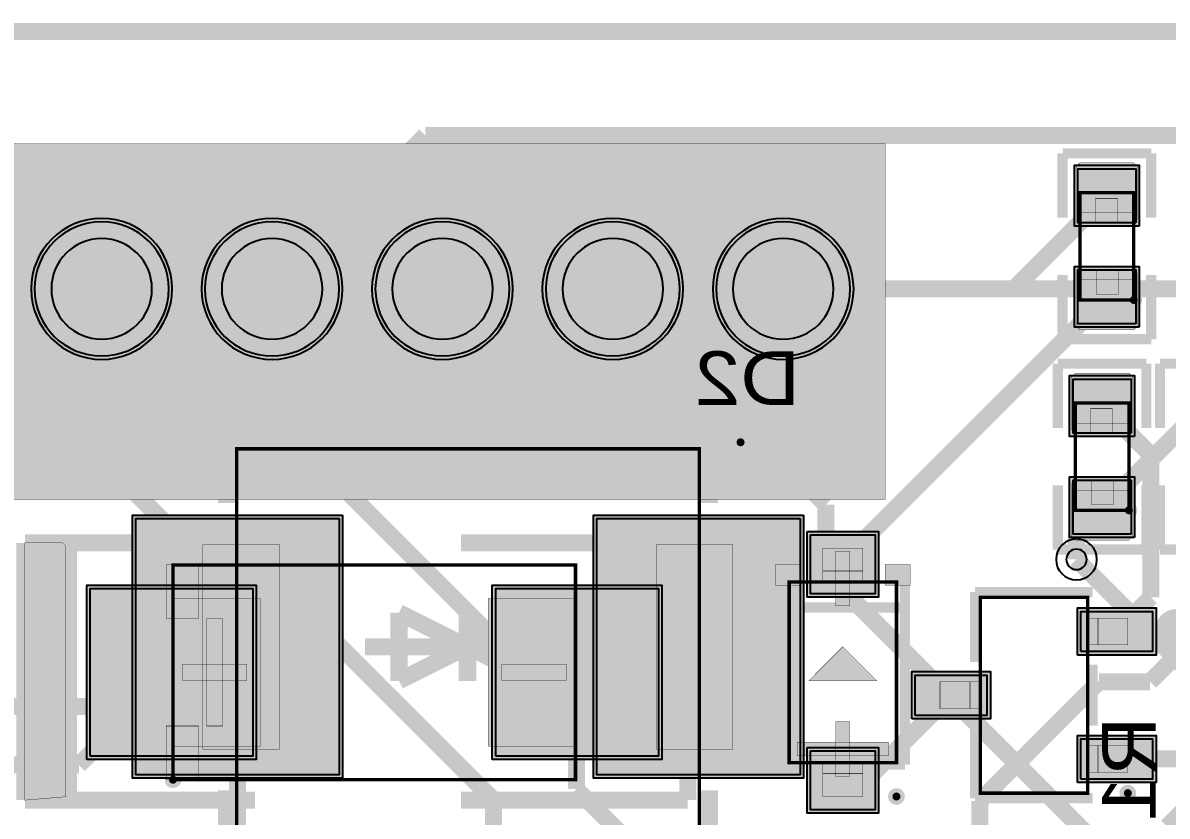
# Model space of a CAD drawing. Header units: millimetres. Extents: x -0.1 to 51.1, y -7.6 to 37.6.
# Drawn here: x 20.16 to 37.22, y 18.3 to 30.13 of the extents above; entities that cross this region are included whole.
import ezdxf
from ezdxf.enums import TextEntityAlignment as Align

# ---------------------------------------------------------------- set-up
doc = ezdxf.new("R2010")
doc.units = ezdxf.units.MM
doc.header["$MEASUREMENT"] = 0
for name, color, linetype, true_color in [('Board-Outline-Layer', 7, 'Continuous', 0xff00ff), ('Bottom-Layer', 7, 'Continuous', 0x0000ff), ('Bottom-Paste-Mask-Layer', 7, 'Continuous', 0x800000), ('Bottom-Silkscreen-Layer', 7, 'Continuous', 0x66cc33), ('Bottom-Solder-Mask-Layer', 7, 'Continuous', 0xaa00ff), ('Component-Marking-Layer', 7, 'Continuous', 0x66ffcc), ('Component-Shape-Layer', 7, 'Continuous', 0x00cccc), ('Document-Layer', 7, 'Continuous', 0xffffff), ('Hole-Layer', 7, 'Continuous', 0x222222), ('Multi-Layer', 7, 'Continuous', 0xc0c0c0), ('Pin-Floating-Layer', 7, 'Continuous', 0xff99ff), ('Pin-Soldering-Layer', 7, 'Continuous', 0xcc9999), ('Top-Layer', 7, 'Continuous', 0xff0000), ('Top-Paste-Mask-Layer', 7, 'Continuous', 0x808080), ('Top-Silkscreen-Layer', 7, 'Continuous', 0xffcc00), ('Top-Solder-Mask-Layer', 7, 'Continuous', 0x800080)]:
    doc.layers.add(name, color=color, linetype=linetype, true_color=true_color)
doc.styles.get("Standard").update_dxf_attribs({"font": 'arial.ttf'})

msp = doc.modelspace()

# ---------------------------------------------------------------- hatches: boundary and pattern name
at = {"layer": 'Bottom-Layer'}
for points in [[(20.336, 26.162, 1), (22.336, 26.162, 1)], [(22.876, 26.162, 1), (24.876, 26.162, 1)], [(25.416, 26.162, 1), (27.416, 26.162, 1)], [(27.956, 26.162, 1), (29.956, 26.162, 1)], [(30.496, 26.162, 1), (32.496, 26.162, 1)], [(24.877, 22.738), (24.877, 18.918), (21.847, 18.918), (21.847, 22.738)], [(31.747, 22.738), (31.747, 18.918), (28.717, 18.918), (28.717, 22.738)]]:
    msp.add_hatch(color=256, dxfattribs=at).paths.add_polyline_path(points)
at = {"layer": 'Bottom-Paste-Mask-Layer'}
for points in [[(20.336, 26.162, 1), (22.336, 26.162, 1)], [(22.876, 26.162, 1), (24.876, 26.162, 1)], [(25.416, 26.162, 1), (27.416, 26.162, 1)], [(27.956, 26.162, 1), (29.956, 26.162, 1)], [(30.496, 26.162, 1), (32.496, 26.162, 1)], [(24.877, 22.738), (24.877, 18.918), (21.847, 18.918), (21.847, 22.738)], [(31.747, 22.738), (31.747, 18.918), (28.717, 18.918), (28.717, 22.738)]]:
    msp.add_hatch(color=256, dxfattribs=at).paths.add_polyline_path(points)
at = {"layer": 'Bottom-Solder-Mask-Layer'}
for points in [[(20.285, 26.162, 1), (22.387, 26.162, 1)], [(22.825, 26.162, 1), (24.927, 26.162, 1)], [(25.365, 26.162, 1), (27.467, 26.162, 1)], [(27.905, 26.162, 1), (30.007, 26.162, 1)], [(30.445, 26.162, 1), (32.547, 26.162, 1)], [(24.928, 22.789), (24.928, 18.867), (21.796, 18.867), (21.796, 22.789)], [(31.798, 22.789), (31.798, 18.867), (28.666, 18.867), (28.666, 22.789)]]:
    msp.add_hatch(color=256, dxfattribs=at).paths.add_polyline_path(points)
at = {"layer": 'Component-Marking-Layer'}
for points in [[(36.662, 25.997, 1), (36.782, 25.997, 1)], [(36.662, 25.997, 1), (36.782, 25.997, 1)], [(30.801, 23.876, 1), (30.921, 23.876, 1)], [(30.801, 23.876, 1), (30.921, 23.876, 1)], [(36.59, 22.862, 1), (36.71, 22.862, 1)], [(36.59, 22.862, 1), (36.71, 22.862, 1)], [(22.34, 18.847, 1), (22.46, 18.847, 1)], [(22.34, 18.847, 1), (22.46, 18.847, 1)], [(33.125, 18.596, 1), (33.245, 18.596, 1)], [(33.125, 18.596, 1), (33.245, 18.596, 1)], [(36.574, 18.646, 1), (36.694, 18.646, 1)], [(36.574, 18.646, 1), (36.694, 18.646, 1)]]:
    msp.add_hatch(color=256, dxfattribs=at).paths.add_polyline_path(points)
at = {"layer": 'Document-Layer'}
for points in [[(32.487, 22.252), (32.283, 22.252), (32.283, 21.436), (32.487, 21.436)], [(32.487, 22.252), (32.283, 22.252), (32.283, 21.436), (32.487, 21.436)], [(22.3, 22.047), (22.3, 21.247), (22.78, 21.247), (22.78, 22.047)], [(22.3, 22.047), (22.3, 21.247), (22.78, 21.247), (22.78, 22.047)], [(22.9, 21.247), (22.9, 19.647), (23.14, 19.647), (23.14, 21.247)], [(22.9, 21.247), (22.9, 19.647), (23.14, 19.647), (23.14, 21.247)], [(22.54, 20.567), (22.54, 20.327), (23.5, 20.327), (23.5, 20.567)], [(22.54, 20.567), (22.54, 20.327), (23.5, 20.327), (23.5, 20.567)], [(28.26, 20.567), (28.26, 20.327), (27.3, 20.327), (27.3, 20.567)], [(28.26, 20.567), (28.26, 20.327), (27.3, 20.327), (27.3, 20.567)], [(22.3, 18.847), (22.3, 19.647), (22.78, 19.647), (22.78, 18.847)], [(22.3, 18.847), (22.3, 19.647), (22.78, 19.647), (22.78, 18.847)], [(32.487, 18.896), (32.283, 18.896), (32.283, 19.712), (32.487, 19.712)], [(32.487, 18.896), (32.283, 18.896), (32.283, 19.712), (32.487, 19.712)], [(33.065, 19.202), (31.705, 19.202), (31.705, 19.406), (33.065, 19.406)], [(33.065, 19.202), (31.705, 19.202), (31.705, 19.406), (33.065, 19.406)]]:
    msp.add_hatch(color=256, dxfattribs=at).paths.add_polyline_path(points)
at = {"layer": 'Hole-Layer'}
for points in [[(20.586, 26.162, 1), (22.086, 26.162, 1)], [(23.126, 26.162, 1), (24.626, 26.162, 1)], [(25.666, 26.162, 1), (27.166, 26.162, 1)], [(28.206, 26.162, 1), (29.706, 26.162, 1)], [(30.746, 26.162, 1), (32.246, 26.162, 1)]]:
    msp.add_hatch(color=256, dxfattribs=at).paths.add_polyline_path(points)
at = {"layer": 'Multi-Layer'}
for points in [[(20.336, 26.162, 1), (22.336, 26.162, 1)], [(20.336, 26.162, 1), (22.336, 26.162, 1)], [(20.336, 26.162, 1), (22.336, 26.162, 1)], [(22.876, 26.162, 1), (24.876, 26.162, 1)], [(22.876, 26.162, 1), (24.876, 26.162, 1)], [(22.876, 26.162, 1), (24.876, 26.162, 1)], [(25.416, 26.162, 1), (27.416, 26.162, 1)], [(25.416, 26.162, 1), (27.416, 26.162, 1)], [(25.416, 26.162, 1), (27.416, 26.162, 1)], [(27.956, 26.162, 1), (29.956, 26.162, 1)], [(27.956, 26.162, 1), (29.956, 26.162, 1)], [(27.956, 26.162, 1), (29.956, 26.162, 1)], [(30.496, 26.162, 1), (32.496, 26.162, 1)], [(30.496, 26.162, 1), (32.496, 26.162, 1)], [(30.496, 26.162, 1), (32.496, 26.162, 1)]]:
    msp.add_hatch(color=256, dxfattribs=at).paths.add_polyline_path(points)
at = {"layer": 'Pin-Floating-Layer'}
for points in [[(32.685, 21.958), (32.085, 21.958), (32.085, 21.787), (32.685, 21.787)], [(32.685, 21.958), (32.085, 21.958), (32.085, 21.787), (32.685, 21.787)], [(36.024, 20.856), (36.024, 21.256), (36.194, 21.256), (36.194, 20.856)], [(36.024, 20.856), (36.024, 21.256), (36.194, 21.256), (36.194, 20.856)], [(34.274, 19.906), (34.274, 20.306), (34.444, 20.306), (34.444, 19.906)], [(34.274, 19.906), (34.274, 20.306), (34.444, 20.306), (34.444, 19.906)], [(36.024, 18.956), (36.024, 19.356), (36.194, 19.356), (36.194, 18.956)], [(36.024, 18.956), (36.024, 19.356), (36.194, 19.356), (36.194, 18.956)], [(32.085, 18.936), (32.685, 18.936), (32.685, 19.107), (32.085, 19.107)], [(32.085, 18.936), (32.685, 18.936), (32.685, 19.107), (32.085, 19.107)]]:
    msp.add_hatch(color=256, dxfattribs=at).paths.add_polyline_path(points)
at = {"layer": 'Pin-Soldering-Layer'}
for points in [[(36.722, 27.597), (35.922, 27.597), (35.922, 27.297), (36.722, 27.297)], [(36.722, 27.597), (35.922, 27.597), (35.922, 27.297), (36.722, 27.297)], [(36.722, 25.997), (35.922, 25.997), (35.922, 26.297), (36.722, 26.297)], [(36.722, 25.997), (35.922, 25.997), (35.922, 26.297), (36.722, 26.297)], [(36.65, 24.462), (35.85, 24.462), (35.85, 24.162), (36.65, 24.162)], [(36.65, 24.462), (35.85, 24.462), (35.85, 24.162), (36.65, 24.162)], [(36.65, 22.862), (35.85, 22.862), (35.85, 23.162), (36.65, 23.162)], [(36.65, 22.862), (35.85, 22.862), (35.85, 23.162), (36.65, 23.162)], [(23.985, 22.353), (22.845, 22.353), (22.845, 19.303), (23.985, 19.303)], [(23.985, 22.353), (22.845, 22.353), (22.845, 19.303), (23.985, 19.303)], [(30.746, 22.353), (29.606, 22.353), (29.606, 19.303), (30.746, 19.303)], [(30.746, 22.353), (29.606, 22.353), (29.606, 19.303), (30.746, 19.303)], [(32.685, 22.298), (32.685, 21.948), (32.085, 21.948), (32.085, 22.298)], [(32.685, 22.298), (32.685, 21.948), (32.085, 21.948), (32.085, 22.298)], [(22.4, 21.546), (22.4, 19.346), (23.7, 19.346), (23.7, 21.546)], [(22.4, 21.546), (22.4, 19.346), (23.7, 19.346), (23.7, 21.546)], [(28.4, 21.547), (28.4, 19.347), (27.1, 19.347), (27.1, 21.547)], [(28.4, 21.547), (28.4, 19.347), (27.1, 19.347), (27.1, 21.547)], [(36.184, 20.856), (36.184, 21.256), (36.634, 21.256), (36.634, 20.856)], [(36.184, 20.856), (36.184, 21.256), (36.634, 21.256), (36.634, 20.856)], [(34.284, 19.906), (34.284, 20.306), (33.834, 20.306), (33.834, 19.906)], [(34.284, 19.906), (34.284, 20.306), (33.834, 20.306), (33.834, 19.906)], [(36.184, 18.956), (36.184, 19.356), (36.634, 19.356), (36.634, 18.956)], [(36.184, 18.956), (36.184, 19.356), (36.634, 19.356), (36.634, 18.956)], [(32.085, 18.596), (32.085, 18.946), (32.685, 18.946), (32.685, 18.596)], [(32.085, 18.596), (32.085, 18.946), (32.685, 18.946), (32.685, 18.596)]]:
    msp.add_hatch(color=256, dxfattribs=at).paths.add_polyline_path(points)
at = {"layer": 'Top-Layer'}
for points in [[(36.754, 27.147), (35.89, 27.147), (35.89, 27.954), (36.754, 27.954)], [(20.336, 26.162, 1), (22.336, 26.162, 1)], [(22.876, 26.162, 1), (24.876, 26.162, 1)], [(25.416, 26.162, 1), (27.416, 26.162, 1)], [(27.956, 26.162, 1), (29.956, 26.162, 1)], [(30.496, 26.162, 1), (32.496, 26.162, 1)], [(36.754, 25.64), (35.89, 25.64), (35.89, 26.447), (36.754, 26.447)], [(36.682, 24.013), (35.818, 24.013), (35.818, 24.819), (36.682, 24.819)], [(36.682, 22.506), (35.818, 22.506), (35.818, 23.312), (36.682, 23.312)], [(31.905, 22.497), (32.865, 22.497), (32.865, 21.617), (31.905, 21.617)], [(21.165, 19.197), (21.165, 21.697), (23.59, 21.697), (23.59, 19.197)], [(27.21, 19.197), (27.21, 21.697), (29.636, 21.697), (29.636, 19.197)], [(35.934, 20.756), (35.934, 21.356), (37.004, 21.356), (37.004, 20.756)], [(33.464, 19.806), (33.464, 20.406), (34.534, 20.406), (34.534, 19.806)], [(35.934, 18.856), (35.934, 19.456), (37.004, 19.456), (37.004, 18.856)], [(31.905, 19.277), (32.865, 19.277), (32.865, 18.397), (31.905, 18.397)]]:
    msp.add_hatch(color=256, dxfattribs=at).paths.add_polyline_path(points)
at = {"layer": 'Top-Paste-Mask-Layer'}
for points in [[(35.872, 27.992), (35.872, 27.192), (35.922, 27.142), (36.15, 27.142), (36.15, 27.512), (36.48, 27.512), (36.48, 27.142), (36.722, 27.142), (36.772, 27.192), (36.772, 27.992), (36.722, 28.042), (35.922, 28.042)], [(35.872, 27.992), (35.872, 27.192), (35.922, 27.142), (36.15, 27.142), (36.15, 27.512), (36.48, 27.512), (36.48, 27.142), (36.722, 27.142), (36.772, 27.192), (36.772, 27.992), (36.722, 28.042), (35.922, 28.042)], [(20.336, 26.162, 1), (22.336, 26.162, 1)], [(22.876, 26.162, 1), (24.876, 26.162, 1)], [(25.416, 26.162, 1), (27.416, 26.162, 1)], [(27.956, 26.162, 1), (29.956, 26.162, 1)], [(30.496, 26.162, 1), (32.496, 26.162, 1)], [(36.772, 25.602), (36.772, 26.402), (36.722, 26.452), (36.494, 26.452), (36.494, 26.082), (36.164, 26.082), (36.164, 26.452), (35.922, 26.452), (35.872, 26.402), (35.872, 25.602), (35.922, 25.552), (36.722, 25.552)], [(36.772, 25.602), (36.772, 26.402), (36.722, 26.452), (36.494, 26.452), (36.494, 26.082), (36.164, 26.082), (36.164, 26.452), (35.922, 26.452), (35.872, 26.402), (35.872, 25.602), (35.922, 25.552), (36.722, 25.552)], [(35.8, 24.857), (35.8, 24.057), (35.85, 24.007), (36.078, 24.007), (36.078, 24.377), (36.408, 24.377), (36.408, 24.007), (36.65, 24.007), (36.7, 24.057), (36.7, 24.857), (36.65, 24.907), (35.85, 24.907)], [(35.8, 24.857), (35.8, 24.057), (35.85, 24.007), (36.078, 24.007), (36.078, 24.377), (36.408, 24.377), (36.408, 24.007), (36.65, 24.007), (36.7, 24.057), (36.7, 24.857), (36.65, 24.907), (35.85, 24.907)], [(36.7, 22.467), (36.7, 23.267), (36.65, 23.317), (36.422, 23.317), (36.422, 22.947), (36.092, 22.947), (36.092, 23.317), (35.85, 23.317), (35.8, 23.267), (35.8, 22.467), (35.85, 22.417), (36.65, 22.417)], [(36.7, 22.467), (36.7, 23.267), (36.65, 23.317), (36.422, 23.317), (36.422, 22.947), (36.092, 22.947), (36.092, 23.317), (35.85, 23.317), (35.8, 23.267), (35.8, 22.467), (35.85, 22.417), (36.65, 22.417)], [(31.905, 22.497), (32.865, 22.497), (32.865, 21.617), (31.905, 21.617)], [(21.165, 19.197), (21.165, 21.697), (23.59, 21.697), (23.59, 19.197)], [(27.21, 19.197), (27.21, 21.697), (29.636, 21.697), (29.636, 19.197)], [(35.934, 20.756), (35.934, 21.356), (37.004, 21.356), (37.004, 20.756)], [(33.464, 19.806), (33.464, 20.406), (34.534, 20.406), (34.534, 19.806)], [(35.934, 18.856), (35.934, 19.456), (37.004, 19.456), (37.004, 18.856)], [(31.905, 19.277), (32.865, 19.277), (32.865, 18.397), (31.905, 18.397)]]:
    msp.add_hatch(color=256, dxfattribs=at).paths.add_polyline_path(points)
at = {"layer": 'Top-Silkscreen-Layer'}
for points in [[(17.276, 23.022), (17.276, 28.322), (33.016, 28.322), (33.016, 23.022)], [(17.276, 23.022), (17.276, 28.322), (33.016, 28.322), (33.016, 23.022)], [(20.193, 18.542), (20.193, 22.377), (20.752, 22.377), (20.803, 22.327), (20.803, 18.593)], [(20.193, 18.542), (20.193, 22.377), (20.752, 22.377), (20.803, 22.327), (20.803, 18.593)], [(31.383, 21.747), (31.753, 21.747), (31.753, 22.052), (31.383, 22.052)], [(31.383, 21.747), (31.753, 21.747), (31.753, 22.052), (31.383, 22.052)], [(33.388, 21.747), (33.018, 21.747), (33.018, 22.052), (33.388, 22.052)], [(33.388, 21.747), (33.018, 21.747), (33.018, 22.052), (33.388, 22.052)], [(32.385, 20.828), (31.877, 20.32), (32.893, 20.32)], [(32.385, 20.828), (31.877, 20.32), (32.893, 20.32)]]:
    msp.add_hatch(color=256, dxfattribs=at).paths.add_polyline_path(points)
at = {"layer": 'Top-Solder-Mask-Layer'}
for points in [[(36.805, 27.096), (35.839, 27.096), (35.839, 28.004), (36.805, 28.004)], [(20.285, 26.162, 1), (22.387, 26.162, 1)], [(22.825, 26.162, 1), (24.927, 26.162, 1)], [(25.365, 26.162, 1), (27.467, 26.162, 1)], [(27.905, 26.162, 1), (30.007, 26.162, 1)], [(30.445, 26.162, 1), (32.547, 26.162, 1)], [(36.805, 25.59), (35.839, 25.59), (35.839, 26.498), (36.805, 26.498)], [(36.733, 23.962), (35.767, 23.962), (35.767, 24.87), (36.733, 24.87)], [(36.733, 22.455), (35.767, 22.455), (35.767, 23.363), (36.733, 23.363)], [(31.854, 22.548), (32.916, 22.548), (32.916, 21.566), (31.854, 21.566)], [(21.114, 19.146), (21.114, 21.748), (23.641, 21.748), (23.641, 19.146)], [(27.159, 19.146), (27.159, 21.748), (29.687, 21.748), (29.687, 19.146)], [(35.883, 20.705), (35.883, 21.407), (37.055, 21.407), (37.055, 20.705)], [(33.413, 19.755), (33.413, 20.457), (34.585, 20.457), (34.585, 19.755)], [(35.883, 18.805), (35.883, 19.507), (37.055, 19.507), (37.055, 18.805)], [(31.854, 19.328), (32.916, 19.328), (32.916, 18.346), (31.854, 18.346)]]:
    msp.add_hatch(color=256, dxfattribs=at).paths.add_polyline_path(points)

# ---------------------------------------------------------------- linework, layer by layer
at = {"layer": 'Board-Outline-Layer', "const_width": 0.254}
msp.add_lwpolyline([(37.5, 30), (0, 30)], dxfattribs=at)
at = {"layer": 'Bottom-Layer', "const_width": 0.254}
for points in [[(26.162, 28.448), (23.876, 26.162)], [(47.672, 28.448), (26.162, 28.448)], [(27.853, 24.725), (26.416, 26.162)], [(31.496, 26.162), (42.251, 26.162)], [(30.353, 24.725), (27.853, 24.725)], [(32.131, 22.947), (30.353, 24.725)], [(35.869, 22.511), (37.774, 24.416)], [(11.649, 24.04), (24.095, 24.04)], [(24.095, 24.04), (28.413, 19.722)], [(32.131, 21.931), (32.131, 22.947)], [(35.869, 22.13), (35.869, 22.511)], [(38.155, 19.844), (35.869, 22.13)], [(43.815, 10.247), (32.131, 21.931)], [(23.36, 20.701), (22.598, 19.939)], [(23.36, 20.701), (23.36, 20.826)], [(23.36, 17.399), (23.36, 20.701)], [(22.598, 19.939), (16.689, 19.939)], [(28.413, 19.722), (28.413, 18.706)], [(37.221, 18.147), (38.155, 19.082)], [(28.413, 18.706), (41.872, 5.247)]]:
    msp.add_lwpolyline(points, dxfattribs=at)
at = {"layer": 'Bottom-Layer'}
for points in [[(20.336, 26.162, 1), (22.336, 26.162, 1)], [(22.876, 26.162, 1), (24.876, 26.162, 1)], [(25.416, 26.162, 1), (27.416, 26.162, 1)], [(27.956, 26.162, 1), (29.956, 26.162, 1)], [(30.496, 26.162, 1), (32.496, 26.162, 1)]]:
    msp.add_lwpolyline(points, format="xyb", close=True, dxfattribs=at)
for points in [[(24.877, 22.738), (24.877, 18.918), (21.847, 18.918), (21.847, 22.738)], [(31.747, 22.738), (31.747, 18.918), (28.717, 18.918), (28.717, 22.738)]]:
    msp.add_lwpolyline(points, close=True, dxfattribs=at)
at = {"layer": 'Bottom-Paste-Mask-Layer'}
for points in [[(20.336, 26.162, 1), (22.336, 26.162, 1)], [(22.876, 26.162, 1), (24.876, 26.162, 1)], [(25.416, 26.162, 1), (27.416, 26.162, 1)], [(27.956, 26.162, 1), (29.956, 26.162, 1)], [(30.496, 26.162, 1), (32.496, 26.162, 1)]]:
    msp.add_lwpolyline(points, format="xyb", close=True, dxfattribs=at)
for points in [[(24.877, 22.738), (24.877, 18.918), (21.847, 18.918), (21.847, 22.738)], [(31.747, 22.738), (31.747, 18.918), (28.717, 18.918), (28.717, 22.738)]]:
    msp.add_lwpolyline(points, close=True, dxfattribs=at)
at = {"layer": 'Bottom-Silkscreen-Layer'}
for points, const_width in [([(37.114, 24.089), (37.114, 25.048)], 0.152), ([(37.114, 25.048), (38.435, 25.048)], 0.152), ([(37.114, 24.089), (37.114, 25.048)], 0.152), ([(37.114, 25.048), (38.435, 25.048)], 0.152), ([(23.197, 22.969), (23.197, 23.938)], 0.254), ([(23.197, 23.938), (30.397, 23.938)], 0.254), ([(23.197, 22.969), (23.197, 23.938)], 0.254), ([(23.197, 23.938), (30.397, 23.938)], 0.254), ([(30.397, 22.969), (30.397, 23.938)], 0.254), ([(30.397, 22.969), (30.397, 23.938)], 0.254), ([(37.114, 23.236), (37.114, 22.277)], 0.152), ([(37.114, 23.236), (37.114, 22.277)], 0.152), ([(37.114, 22.277), (38.435, 22.277)], 0.152), ([(37.114, 22.277), (38.435, 22.277)], 0.152), ([(25.769, 20.32), (25.769, 21.336)], 0.254), ([(25.769, 21.336), (26.785, 20.828)], 0.254), ([(25.769, 20.32), (25.769, 21.336)], 0.254), ([(25.769, 21.336), (26.785, 20.828)], 0.254), ([(26.785, 20.32), (26.785, 21.336)], 0.254), ([(26.785, 20.32), (26.785, 21.336)], 0.254), ([(26.797, 21.336), (26.797, 20.32)], 0.254), ([(26.797, 20.828), (26.797, 21.336)], 0.254), ([(26.797, 20.828), (27.813, 21.336)], 0.254), ([(26.797, 21.336), (26.797, 20.32)], 0.254), ([(26.797, 20.828), (26.797, 21.336)], 0.254), ([(26.797, 20.828), (27.813, 21.336)], 0.254), ([(27.813, 21.336), (27.813, 20.32)], 0.254), ([(27.813, 21.336), (27.813, 20.32)], 0.254), ([(25.261, 20.828), (27.293, 20.828)], 0.254), ([(25.261, 20.828), (27.293, 20.828)], 0.254), ([(26.785, 20.828), (25.769, 20.32)], 0.254), ([(26.785, 20.828), (25.769, 20.32)], 0.254), ([(28.321, 20.828), (26.289, 20.828)], 0.254), ([(28.321, 20.828), (26.289, 20.828)], 0.254), ([(26.785, 20.828), (26.785, 20.32)], 0.254), ([(26.785, 20.828), (26.785, 20.32)], 0.254), ([(27.813, 20.32), (26.797, 20.828)], 0.254), ([(27.813, 20.32), (26.797, 20.828)], 0.254), ([(23.197, 17.718), (23.197, 18.687)], 0.254), ([(23.197, 17.718), (23.197, 18.687)], 0.254), ([(30.397, 17.718), (30.397, 18.687)], 0.254), ([(30.397, 17.718), (30.397, 18.687)], 0.254)]:
    msp.add_lwpolyline(points, dxfattribs=dict(at, const_width=const_width))
at = {"layer": 'Bottom-Solder-Mask-Layer'}
for points in [[(20.285, 26.162, 1), (22.387, 26.162), (22.387, 26.162, 1), (20.285, 26.162)], [(22.825, 26.162, 1), (24.927, 26.162), (24.927, 26.162, 1), (22.825, 26.162)], [(25.365, 26.162, 1), (27.467, 26.162), (27.467, 26.162, 1), (25.365, 26.162)], [(27.905, 26.162, 1), (30.007, 26.162), (30.007, 26.162, 1), (27.905, 26.162)], [(30.445, 26.162, 1), (32.547, 26.162), (32.547, 26.162, 1), (30.445, 26.162)]]:
    msp.add_lwpolyline(points, format="xyb", dxfattribs=at)
for points in [[(24.928, 22.789), (24.928, 18.867), (21.796, 18.867), (21.796, 22.789)], [(31.798, 22.789), (31.798, 18.867), (28.666, 18.867), (28.666, 22.789)]]:
    msp.add_lwpolyline(points, close=True, dxfattribs=at)
at = {"layer": 'Component-Marking-Layer', "const_width": 0.129}
for points in [[(36.662, 25.997, 1), (36.782, 25.997), (36.782, 25.997, 1), (36.662, 25.997)], [(36.662, 25.997, 1), (36.782, 25.997), (36.782, 25.997, 1), (36.662, 25.997)], [(30.801, 23.876, 1), (30.921, 23.876), (30.921, 23.876, 1), (30.801, 23.876)], [(30.801, 23.876, 1), (30.921, 23.876), (30.921, 23.876, 1), (30.801, 23.876)], [(36.59, 22.862, 1), (36.71, 22.862), (36.71, 22.862, 1), (36.59, 22.862)], [(36.59, 22.862, 1), (36.71, 22.862), (36.71, 22.862, 1), (36.59, 22.862)], [(22.34, 18.847, 1), (22.46, 18.847), (22.46, 18.847, 1), (22.34, 18.847)], [(22.34, 18.847, 1), (22.46, 18.847), (22.46, 18.847, 1), (22.34, 18.847)], [(36.574, 18.646, 1), (36.694, 18.646), (36.694, 18.646, 1), (36.574, 18.646)], [(36.574, 18.646, 1), (36.694, 18.646), (36.694, 18.646, 1), (36.574, 18.646)], [(33.125, 18.596, 1), (33.245, 18.596), (33.245, 18.596, 1), (33.125, 18.596)], [(33.125, 18.596, 1), (33.245, 18.596), (33.245, 18.596, 1), (33.125, 18.596)]]:
    msp.add_lwpolyline(points, format="xyb", dxfattribs=at)
at = {"layer": 'Component-Shape-Layer', "const_width": 0.0508}
for points in [[(36.722, 25.997), (35.922, 25.997), (35.922, 27.597), (36.722, 27.597)], [(36.722, 25.997), (35.922, 25.997), (35.922, 27.597), (36.722, 27.597)], [(36.65, 22.862), (35.85, 22.862), (35.85, 24.462), (36.65, 24.462)], [(36.65, 22.862), (35.85, 22.862), (35.85, 24.462), (36.65, 24.462)], [(23.347, 17.878), (30.247, 17.878), (30.247, 23.778), (23.347, 23.778)], [(23.347, 17.878), (30.247, 17.878), (30.247, 23.778), (23.347, 23.778)], [(22.4, 18.847), (22.4, 22.047), (28.4, 22.047), (28.4, 18.847)], [(22.4, 18.847), (22.4, 22.047), (28.4, 22.047), (28.4, 18.847)], [(31.585, 21.792), (33.185, 21.792), (33.185, 19.102), (31.585, 19.102)], [(31.585, 21.792), (33.185, 21.792), (33.185, 19.102), (31.585, 19.102)], [(34.434, 18.646), (34.434, 21.566), (36.034, 21.566), (36.034, 18.646)], [(34.434, 18.646), (34.434, 21.566), (36.034, 21.566), (36.034, 18.646)]]:
    msp.add_lwpolyline(points, close=True, dxfattribs=at)
at = {"layer": 'Document-Layer', "const_width": 0.00508}
for points in [[(32.487, 22.252), (32.283, 22.252), (32.283, 21.436), (32.487, 21.436)], [(32.487, 22.252), (32.283, 22.252), (32.283, 21.436), (32.487, 21.436)], [(22.3, 22.047), (22.3, 21.247), (22.78, 21.247), (22.78, 22.047)], [(22.3, 22.047), (22.3, 21.247), (22.78, 21.247), (22.78, 22.047)], [(22.9, 21.247), (22.9, 19.647), (23.14, 19.647), (23.14, 21.247)], [(22.9, 21.247), (22.9, 19.647), (23.14, 19.647), (23.14, 21.247)], [(22.54, 20.567), (22.54, 20.327), (23.5, 20.327), (23.5, 20.567)], [(22.54, 20.567), (22.54, 20.327), (23.5, 20.327), (23.5, 20.567)], [(28.26, 20.567), (28.26, 20.327), (27.3, 20.327), (27.3, 20.567)], [(28.26, 20.567), (28.26, 20.327), (27.3, 20.327), (27.3, 20.567)], [(22.3, 18.847), (22.3, 19.647), (22.78, 19.647), (22.78, 18.847)], [(22.3, 18.847), (22.3, 19.647), (22.78, 19.647), (22.78, 18.847)], [(32.487, 18.896), (32.283, 18.896), (32.283, 19.712), (32.487, 19.712)], [(32.487, 18.896), (32.283, 18.896), (32.283, 19.712), (32.487, 19.712)], [(33.065, 19.202), (31.705, 19.202), (31.705, 19.406), (33.065, 19.406)], [(33.065, 19.202), (31.705, 19.202), (31.705, 19.406), (33.065, 19.406)]]:
    msp.add_lwpolyline(points, close=True, dxfattribs=at)
at = {"layer": 'Document-Layer', "const_width": 0.2}
msp.add_lwpolyline([(36.785, 19.156, 1), (36.985, 19.156, 1)], format="xyb", close=True, dxfattribs=at)
msp.add_lwpolyline([(36.785, 19.156, 1), (36.985, 19.156, 1)], format="xyb", close=True, dxfattribs=at)
at = {"layer": 'Hole-Layer'}
for points in [[(20.586, 26.162, 1), (22.086, 26.162), (22.086, 26.162, 1), (20.586, 26.162)], [(23.126, 26.162, 1), (24.626, 26.162), (24.626, 26.162, 1), (23.126, 26.162)], [(25.666, 26.162, 1), (27.166, 26.162), (27.166, 26.162, 1), (25.666, 26.162)], [(28.206, 26.162, 1), (29.706, 26.162), (29.706, 26.162, 1), (28.206, 26.162)], [(30.746, 26.162, 1), (32.246, 26.162), (32.246, 26.162, 1), (30.746, 26.162)]]:
    msp.add_lwpolyline(points, format="xyb", dxfattribs=at)
msp.add_lwpolyline([(35.717, 22.13, 1), (36.022, 22.13, 1)], format="xyb", close=True, dxfattribs=at)
at = {"layer": 'Multi-Layer'}
for points in [[(20.336, 26.162, 1), (22.336, 26.162, 1)], [(20.336, 26.162, 1), (22.336, 26.162, 1)], [(20.336, 26.162, 1), (22.336, 26.162, 1)], [(22.876, 26.162, 1), (24.876, 26.162, 1)], [(22.876, 26.162, 1), (24.876, 26.162, 1)], [(22.876, 26.162, 1), (24.876, 26.162, 1)], [(25.416, 26.162, 1), (27.416, 26.162, 1)], [(25.416, 26.162, 1), (27.416, 26.162, 1)], [(25.416, 26.162, 1), (27.416, 26.162, 1)], [(27.956, 26.162, 1), (29.956, 26.162, 1)], [(27.956, 26.162, 1), (29.956, 26.162, 1)], [(27.956, 26.162, 1), (29.956, 26.162, 1)], [(30.496, 26.162, 1), (32.496, 26.162, 1)], [(30.496, 26.162, 1), (32.496, 26.162, 1)], [(30.496, 26.162, 1), (32.496, 26.162, 1)], [(35.564, 22.13, 1), (36.174, 22.13, 1)]]:
    msp.add_lwpolyline(points, format="xyb", close=True, dxfattribs=at)
at = {"layer": 'Pin-Floating-Layer', "const_width": 0.00508}
for points in [[(32.685, 21.958), (32.085, 21.958), (32.085, 21.787), (32.685, 21.787)], [(32.685, 21.958), (32.085, 21.958), (32.085, 21.787), (32.685, 21.787)], [(36.024, 20.856), (36.024, 21.256), (36.194, 21.256), (36.194, 20.856)], [(36.024, 20.856), (36.024, 21.256), (36.194, 21.256), (36.194, 20.856)], [(34.274, 19.906), (34.274, 20.306), (34.444, 20.306), (34.444, 19.906)], [(34.274, 19.906), (34.274, 20.306), (34.444, 20.306), (34.444, 19.906)], [(36.024, 18.956), (36.024, 19.356), (36.194, 19.356), (36.194, 18.956)], [(36.024, 18.956), (36.024, 19.356), (36.194, 19.356), (36.194, 18.956)], [(32.085, 18.936), (32.685, 18.936), (32.685, 19.107), (32.085, 19.107)], [(32.085, 18.936), (32.685, 18.936), (32.685, 19.107), (32.085, 19.107)]]:
    msp.add_lwpolyline(points, close=True, dxfattribs=at)
at = {"layer": 'Pin-Soldering-Layer', "const_width": 0.00508}
for points in [[(36.722, 27.597), (35.922, 27.597), (35.922, 27.297), (36.722, 27.297)], [(36.722, 27.597), (35.922, 27.597), (35.922, 27.297), (36.722, 27.297)], [(36.722, 25.997), (35.922, 25.997), (35.922, 26.297), (36.722, 26.297)], [(36.722, 25.997), (35.922, 25.997), (35.922, 26.297), (36.722, 26.297)], [(36.65, 24.462), (35.85, 24.462), (35.85, 24.162), (36.65, 24.162)], [(36.65, 24.462), (35.85, 24.462), (35.85, 24.162), (36.65, 24.162)], [(36.65, 22.862), (35.85, 22.862), (35.85, 23.162), (36.65, 23.162)], [(36.65, 22.862), (35.85, 22.862), (35.85, 23.162), (36.65, 23.162)], [(23.985, 22.353), (22.845, 22.353), (22.845, 19.303), (23.985, 19.303)], [(23.985, 22.353), (22.845, 22.353), (22.845, 19.303), (23.985, 19.303)], [(30.746, 22.353), (29.606, 22.353), (29.606, 19.303), (30.746, 19.303)], [(30.746, 22.353), (29.606, 22.353), (29.606, 19.303), (30.746, 19.303)], [(32.685, 22.298), (32.685, 21.948), (32.085, 21.948), (32.085, 22.298)], [(32.685, 22.298), (32.685, 21.948), (32.085, 21.948), (32.085, 22.298)], [(22.4, 21.546), (22.4, 19.346), (23.7, 19.346), (23.7, 21.546)], [(22.4, 21.546), (22.4, 19.346), (23.7, 19.346), (23.7, 21.546)], [(28.4, 21.547), (28.4, 19.347), (27.1, 19.347), (27.1, 21.547)], [(28.4, 21.547), (28.4, 19.347), (27.1, 19.347), (27.1, 21.547)], [(36.184, 20.856), (36.184, 21.256), (36.634, 21.256), (36.634, 20.856)], [(36.184, 20.856), (36.184, 21.256), (36.634, 21.256), (36.634, 20.856)], [(34.284, 19.906), (34.284, 20.306), (33.834, 20.306), (33.834, 19.906)], [(34.284, 19.906), (34.284, 20.306), (33.834, 20.306), (33.834, 19.906)], [(36.184, 18.956), (36.184, 19.356), (36.634, 19.356), (36.634, 18.956)], [(36.184, 18.956), (36.184, 19.356), (36.634, 19.356), (36.634, 18.956)], [(32.085, 18.596), (32.085, 18.946), (32.685, 18.946), (32.685, 18.596)], [(32.085, 18.596), (32.085, 18.946), (32.685, 18.946), (32.685, 18.596)]]:
    msp.add_lwpolyline(points, close=True, dxfattribs=at)
at = {"layer": 'Top-Layer'}
for points in [[(36.754, 27.147), (35.89, 27.147), (35.89, 27.954), (36.754, 27.954)], [(36.754, 25.64), (35.89, 25.64), (35.89, 26.447), (36.754, 26.447)], [(36.682, 24.013), (35.818, 24.013), (35.818, 24.819), (36.682, 24.819)], [(36.682, 22.506), (35.818, 22.506), (35.818, 23.312), (36.682, 23.312)], [(31.905, 22.497), (32.865, 22.497), (32.865, 21.617), (31.905, 21.617)], [(21.165, 19.197), (21.165, 21.697), (23.59, 21.697), (23.59, 19.197)], [(27.21, 19.197), (27.21, 21.697), (29.636, 21.697), (29.636, 19.197)], [(35.934, 20.756), (35.934, 21.356), (37.004, 21.356), (37.004, 20.756)], [(33.464, 19.806), (33.464, 20.406), (34.534, 20.406), (34.534, 19.806)], [(35.934, 18.856), (35.934, 19.456), (37.004, 19.456), (37.004, 18.856)], [(31.905, 19.277), (32.865, 19.277), (32.865, 18.397), (31.905, 18.397)]]:
    msp.add_lwpolyline(points, close=True, dxfattribs=at)
at = {"layer": 'Top-Layer', "const_width": 0.254}
for points in [[(34.934, 26.162), (36.322, 27.55)], [(18.796, 26.162), (22.86, 22.098)], [(31.496, 26.162), (34.934, 26.162)], [(32.385, 22.107), (36.322, 26.044)], [(36.977, 23.689), (36.25, 24.416)], [(36.977, 21.564), (36.977, 23.689)], [(35.869, 22.528), (36.25, 22.909)], [(35.869, 22.13), (35.869, 22.528)], [(22.86, 22.098), (23.622, 22.098)], [(23.622, 22.098), (27.178, 18.542)], [(32.385, 22.057), (32.385, 22.107)], [(36.469, 21.056), (36.977, 21.564)], [(36.967, 20.306), (37.475, 20.814)], [(20.997, 19.067), (22.377, 20.447)], [(34.427, 18.528), (36.205, 20.306)], [(36.205, 20.306), (36.967, 20.306)], [(32.73, 18.837), (33.999, 20.106)], [(36.469, 19.156), (38.081, 19.156)], [(19.487, 19.067), (20.997, 19.067)], [(32.385, 18.837), (32.73, 18.837)], [(27.178, 18.542), (27.178, 14.478)], [(34.427, 15.734), (34.427, 18.528)]]:
    msp.add_lwpolyline(points, dxfattribs=at)
at = {"layer": 'Top-Layer'}
for points in [[(20.336, 26.162, 1), (22.336, 26.162, 1)], [(22.876, 26.162, 1), (24.876, 26.162, 1)], [(25.416, 26.162, 1), (27.416, 26.162, 1)], [(27.956, 26.162, 1), (29.956, 26.162, 1)], [(30.496, 26.162, 1), (32.496, 26.162, 1)]]:
    msp.add_lwpolyline(points, format="xyb", close=True, dxfattribs=at)
at = {"layer": 'Top-Paste-Mask-Layer', "const_width": 0.00508}
for points in [[(35.872, 27.992), (35.872, 27.192), (35.922, 27.142), (36.15, 27.142), (36.15, 27.512), (36.48, 27.512), (36.48, 27.142), (36.722, 27.142), (36.772, 27.192), (36.772, 27.992), (36.722, 28.042), (35.922, 28.042)], [(35.872, 27.992), (35.872, 27.192), (35.922, 27.142), (36.15, 27.142), (36.15, 27.512), (36.48, 27.512), (36.48, 27.142), (36.722, 27.142), (36.772, 27.192), (36.772, 27.992), (36.722, 28.042), (35.922, 28.042)], [(36.772, 25.602), (36.772, 26.402), (36.722, 26.452), (36.494, 26.452), (36.494, 26.082), (36.164, 26.082), (36.164, 26.452), (35.922, 26.452), (35.872, 26.402), (35.872, 25.602), (35.922, 25.552), (36.722, 25.552)], [(36.772, 25.602), (36.772, 26.402), (36.722, 26.452), (36.494, 26.452), (36.494, 26.082), (36.164, 26.082), (36.164, 26.452), (35.922, 26.452), (35.872, 26.402), (35.872, 25.602), (35.922, 25.552), (36.722, 25.552)], [(35.8, 24.857), (35.8, 24.057), (35.85, 24.007), (36.078, 24.007), (36.078, 24.377), (36.408, 24.377), (36.408, 24.007), (36.65, 24.007), (36.7, 24.057), (36.7, 24.857), (36.65, 24.907), (35.85, 24.907)], [(35.8, 24.857), (35.8, 24.057), (35.85, 24.007), (36.078, 24.007), (36.078, 24.377), (36.408, 24.377), (36.408, 24.007), (36.65, 24.007), (36.7, 24.057), (36.7, 24.857), (36.65, 24.907), (35.85, 24.907)], [(36.7, 22.467), (36.7, 23.267), (36.65, 23.317), (36.422, 23.317), (36.422, 22.947), (36.092, 22.947), (36.092, 23.317), (35.85, 23.317), (35.8, 23.267), (35.8, 22.467), (35.85, 22.417), (36.65, 22.417)], [(36.7, 22.467), (36.7, 23.267), (36.65, 23.317), (36.422, 23.317), (36.422, 22.947), (36.092, 22.947), (36.092, 23.317), (35.85, 23.317), (35.8, 23.267), (35.8, 22.467), (35.85, 22.417), (36.65, 22.417)]]:
    msp.add_lwpolyline(points, close=True, dxfattribs=at)
at = {"layer": 'Top-Paste-Mask-Layer'}
for points in [[(20.336, 26.162, 1), (22.336, 26.162, 1)], [(22.876, 26.162, 1), (24.876, 26.162, 1)], [(25.416, 26.162, 1), (27.416, 26.162, 1)], [(27.956, 26.162, 1), (29.956, 26.162, 1)], [(30.496, 26.162, 1), (32.496, 26.162, 1)]]:
    msp.add_lwpolyline(points, format="xyb", close=True, dxfattribs=at)
for points in [[(31.905, 22.497), (32.865, 22.497), (32.865, 21.617), (31.905, 21.617)], [(21.165, 19.197), (21.165, 21.697), (23.59, 21.697), (23.59, 19.197)], [(27.21, 19.197), (27.21, 21.697), (29.636, 21.697), (29.636, 19.197)], [(35.934, 20.756), (35.934, 21.356), (37.004, 21.356), (37.004, 20.756)], [(33.464, 19.806), (33.464, 20.406), (34.534, 20.406), (34.534, 19.806)], [(35.934, 18.856), (35.934, 19.456), (37.004, 19.456), (37.004, 18.856)], [(31.905, 19.277), (32.865, 19.277), (32.865, 18.397), (31.905, 18.397)]]:
    msp.add_lwpolyline(points, close=True, dxfattribs=at)
at = {"layer": 'Top-Silkscreen-Layer', "const_width": 0.00508}
for points in [[(17.276, 23.022), (17.276, 28.322), (33.016, 28.322), (33.016, 23.022)], [(17.276, 23.022), (17.276, 28.322), (33.016, 28.322), (33.016, 23.022)], [(20.193, 18.542), (20.193, 22.377), (20.752, 22.377), (20.803, 22.327), (20.803, 18.593)], [(20.193, 18.542), (20.193, 22.377), (20.752, 22.377), (20.803, 22.327), (20.803, 18.593)], [(31.383, 21.747), (31.753, 21.747), (31.753, 22.052), (31.383, 22.052)], [(31.383, 21.747), (31.753, 21.747), (31.753, 22.052), (31.383, 22.052)], [(33.388, 21.747), (33.018, 21.747), (33.018, 22.052), (33.388, 22.052)], [(33.388, 21.747), (33.018, 21.747), (33.018, 22.052), (33.388, 22.052)], [(32.385, 20.828), (31.877, 20.32), (32.893, 20.32)], [(32.385, 20.828), (31.877, 20.32), (32.893, 20.32)]]:
    msp.add_lwpolyline(points, close=True, dxfattribs=at)
at = {"layer": 'Top-Silkscreen-Layer'}
for points, const_width in [([(36.983, 28.182), (35.661, 28.182)], 0.152), ([(35.661, 28.182), (35.661, 27.223)], 0.152), ([(36.983, 28.182), (35.661, 28.182)], 0.152), ([(35.661, 28.182), (35.661, 27.223)], 0.152), ([(36.983, 27.223), (36.983, 28.182)], 0.152), ([(36.983, 27.223), (36.983, 28.182)], 0.152), ([(35.661, 25.412), (35.661, 26.371)], 0.152), ([(35.661, 25.412), (35.661, 26.371)], 0.152), ([(36.983, 26.371), (36.983, 25.412)], 0.152), ([(36.983, 26.371), (36.983, 25.412)], 0.152), ([(36.983, 25.412), (35.661, 25.412)], 0.152), ([(36.983, 25.412), (35.661, 25.412)], 0.152), ([(36.911, 25.048), (35.59, 25.048)], 0.152), ([(35.59, 25.048), (35.59, 24.089)], 0.152), ([(36.911, 25.048), (35.59, 25.048)], 0.152), ([(35.59, 25.048), (35.59, 24.089)], 0.152), ([(36.911, 24.089), (36.911, 25.048)], 0.152), ([(36.911, 24.089), (36.911, 25.048)], 0.152), ([(35.59, 22.277), (35.59, 23.236)], 0.152), ([(35.59, 22.277), (35.59, 23.236)], 0.152), ([(36.911, 23.236), (36.911, 22.277)], 0.152), ([(36.911, 23.236), (36.911, 22.277)], 0.152), ([(20.193, 18.542), (20.193, 22.377)], 0.254), ([(20.193, 22.377), (23.52, 22.377)], 0.254), ([(20.193, 18.542), (20.193, 22.377)], 0.254), ([(20.193, 22.377), (23.52, 22.377)], 0.254), ([(20.803, 22.327), (20.803, 18.593)], 0.33), ([(20.803, 22.327), (20.803, 18.593)], 0.33), ([(23.52, 22.377), (23.622, 22.377)], 0.254), ([(23.52, 22.377), (23.622, 22.377)], 0.254), ([(26.695, 22.377), (30.074, 22.377)], 0.254), ([(26.695, 22.377), (30.074, 22.377)], 0.254), ([(30.074, 22.377), (30.074, 18.542)], 0.254), ([(30.074, 22.377), (30.074, 18.542)], 0.254), ([(36.911, 22.277), (35.59, 22.277)], 0.152), ([(36.911, 22.277), (35.59, 22.277)], 0.152), ([(31.459, 21.823), (31.459, 19.071)], 0.152), ([(31.459, 21.823), (31.459, 19.071)], 0.152), ([(33.311, 21.823), (33.311, 19.071)], 0.152), ([(33.311, 21.823), (33.311, 19.071)], 0.152), ([(36.11, 21.643), (34.358, 21.643)], 0.152), ([(34.358, 21.643), (34.358, 20.601)], 0.152), ([(36.11, 21.643), (34.358, 21.643)], 0.152), ([(34.358, 21.643), (34.358, 20.601)], 0.152), ([(33.311, 21.414), (31.459, 21.414)], 0.152), ([(33.311, 21.414), (31.459, 21.414)], 0.152), ([(36.11, 20.562), (36.11, 19.651)], 0.152), ([(36.11, 20.562), (36.11, 19.651)], 0.152), ([(34.358, 18.57), (34.358, 19.612)], 0.152), ([(34.358, 18.57), (34.358, 19.612)], 0.152), ([(31.459, 19.071), (31.702, 19.071)], 0.152), ([(31.459, 19.071), (31.702, 19.071)], 0.152), ([(33.311, 19.071), (33.068, 19.071)], 0.152), ([(33.311, 19.071), (33.068, 19.071)], 0.152), ([(23.52, 18.542), (20.193, 18.542)], 0.254), ([(23.52, 18.542), (20.193, 18.542)], 0.254), ([(23.622, 18.542), (23.52, 18.542)], 0.254), ([(23.622, 18.542), (23.52, 18.542)], 0.254), ([(30.074, 18.542), (26.695, 18.542)], 0.254), ([(30.074, 18.542), (26.695, 18.542)], 0.254), ([(36.11, 18.57), (34.358, 18.57)], 0.152), ([(36.11, 18.57), (34.358, 18.57)], 0.152)]:
    msp.add_lwpolyline(points, dxfattribs=dict(at, const_width=const_width))
at = {"layer": 'Top-Silkscreen-Layer', "const_width": 0.3}
msp.add_lwpolyline([(37.198, 21.088, 1), (37.498, 21.088, 1)], format="xyb", close=True, dxfattribs=at)
msp.add_lwpolyline([(37.198, 21.088, 1), (37.498, 21.088, 1)], format="xyb", close=True, dxfattribs=at)
at = {"layer": 'Top-Solder-Mask-Layer'}
for points in [[(36.805, 27.096), (35.839, 27.096), (35.839, 28.004), (36.805, 28.004)], [(36.805, 25.59), (35.839, 25.59), (35.839, 26.498), (36.805, 26.498)], [(36.733, 23.962), (35.767, 23.962), (35.767, 24.87), (36.733, 24.87)], [(36.733, 22.455), (35.767, 22.455), (35.767, 23.363), (36.733, 23.363)], [(31.854, 22.548), (32.916, 22.548), (32.916, 21.566), (31.854, 21.566)], [(21.114, 19.146), (21.114, 21.748), (23.641, 21.748), (23.641, 19.146)], [(27.159, 19.146), (27.159, 21.748), (29.687, 21.748), (29.687, 19.146)], [(35.883, 20.705), (35.883, 21.407), (37.055, 21.407), (37.055, 20.705)], [(33.413, 19.755), (33.413, 20.457), (34.585, 20.457), (34.585, 19.755)], [(35.883, 18.805), (35.883, 19.507), (37.055, 19.507), (37.055, 18.805)], [(31.854, 19.328), (32.916, 19.328), (32.916, 18.346), (31.854, 18.346)]]:
    msp.add_lwpolyline(points, close=True, dxfattribs=at)
for points in [[(20.285, 26.162, 1), (22.387, 26.162), (22.387, 26.162, 1), (20.285, 26.162)], [(22.825, 26.162, 1), (24.927, 26.162), (24.927, 26.162, 1), (22.825, 26.162)], [(25.365, 26.162, 1), (27.467, 26.162), (27.467, 26.162, 1), (25.365, 26.162)], [(27.905, 26.162, 1), (30.007, 26.162), (30.007, 26.162, 1), (27.905, 26.162)], [(30.445, 26.162, 1), (32.547, 26.162), (32.547, 26.162, 1), (30.445, 26.162)]]:
    msp.add_lwpolyline(points, format="xyb", dxfattribs=at)

# ---------------------------------------------------------------- texts
at = {"layer": 'Bottom-Silkscreen-Layer', "text_generation_flag": 2, "width": 1.1}
msp.add_text('D2', height=0.8001, dxfattribs=at).set_placement((31.747, 24.192), align=Align.BOTTOM_LEFT)
msp.add_text('R19', height=0.8001, rotation=90, dxfattribs=at).set_placement((37.291, 19.79), align=Align.BOTTOM_LEFT)

doc.saveas('drawing.dxf')
